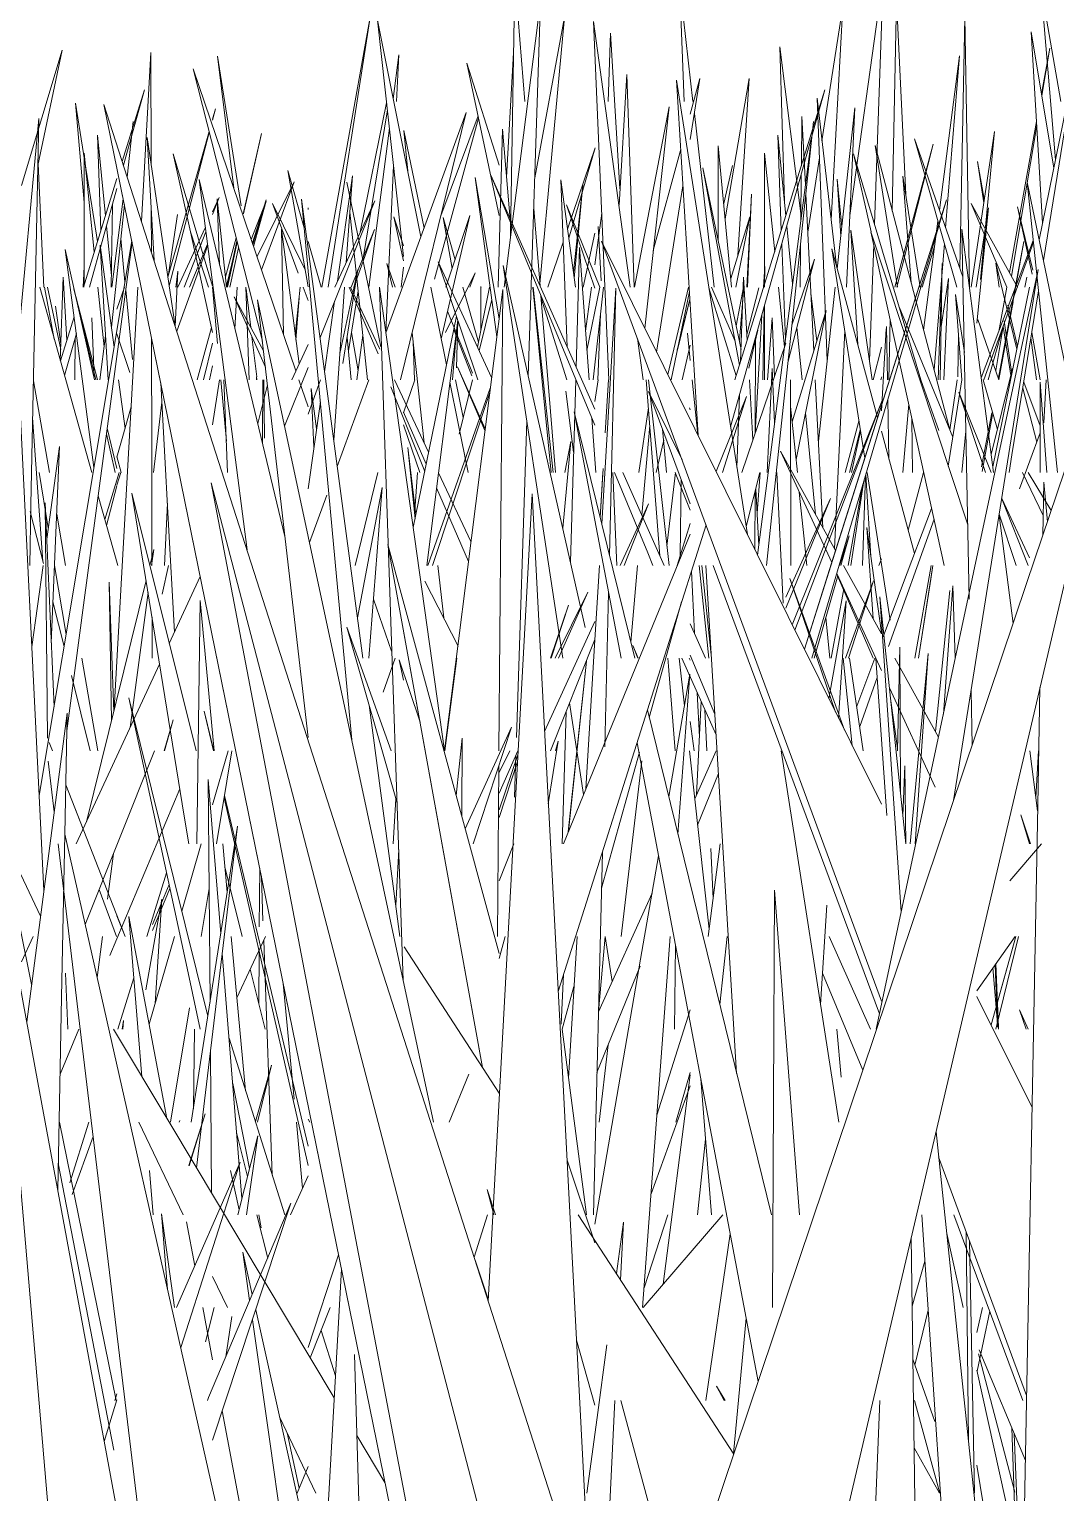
# Model space of a CAD drawing. Header units: millimetres. Extents: x -10020 to 20888, y -4665 to 12339.
# Drawn here: x 1712.31 to 1742.82, y 3072.05 to 3115.57 of the extents above; entities that cross this region are included whole.
import ezdxf

# ---------------------------------------------------------------- set-up
doc = ezdxf.new("R2010")
doc.units = ezdxf.units.MM
doc.layers.add('G-IMPT', color=8, linetype='Continuous', lineweight=9)

# ---------------------------------------------------------------- blocks, each defined once
blk = doc.blocks.new('Grass Array - 25_dwg-439225-West')
at = {"layer": 'G-IMPT'}
blk.add_line((1733.892, 3105.142), (1733.896, 3106.381), dxfattribs=at)
blk = doc.blocks.new('Grass Array - 25_dwg-V17-West')
at = {"layer": 'G-IMPT'}
for p, q in [((1726.615, 3109.421), (1726.738, 3117.087)), ((1727.041, 3113.419), (1726.738, 3117.087)), ((1726.422, 3107.901), (1727.503, 3116.393)), ((1727.14, 3105.25), (1727.503, 3116.393)), ((1721.005, 3107.901), (1722.452, 3115.987)), ((1721.197, 3107.901), (1722.452, 3115.987)), ((1723.948, 3109.39), (1722.657, 3115.838)), ((1723.436, 3108.811), (1722.657, 3115.838)), ((1730.174, 3107.901), (1729.084, 3115.8)), ((1729.539, 3105.142), (1729.084, 3115.8)), ((1715.645, 3109.853), (1715.924, 3114.874)), ((1715.931, 3111.572), (1715.924, 3114.874)), ((1726.497, 3111.166), (1726.703, 3114.865)), ((1742.326, 3109.301), (1743.435, 3114.749)), ((1742.454, 3108.687), (1743.435, 3114.749)), ((1720.233, 3105.409), (1717.179, 3114.385)), ((1719.237, 3106.294), (1717.179, 3114.385)), ((1726.277, 3111.521), (1725.319, 3114.557)), ((1726.277, 3110.025), (1725.319, 3114.557)), ((1730.073, 3114.224), (1729.839, 3110.33)), ((1729.839, 3110.33), (1730.073, 3114.224)), ((1730.073, 3114.224), (1730.285, 3107.901)), ((1733.656, 3100.537), (1731.55, 3114.054)), ((1732.189, 3103.49), (1731.55, 3114.054)), ((1731.957, 3113.042), (1732.245, 3114.105)), ((1731.957, 3112.285), (1732.245, 3114.105)), ((1733.157, 3103.741), (1735.961, 3113.761)), ((1733.284, 3105.142), (1735.961, 3113.761)), ((1730.261, 3064.311), (1714.528, 3113.33)), ((1714.528, 3113.33), (1716.925, 3101.573)), ((1727.847, 3048), (1714.528, 3113.33)), ((1711.95, 3105.994), (1712.587, 3112.908)), ((1712.356, 3101.419), (1712.587, 3112.908)), ((1717.756, 3112.888), (1717.843, 3113.195)), ((1717.756, 3112.863), (1717.843, 3113.195)), ((1722.909, 3106.536), (1725.294, 3113.087)), ((1723.346, 3105.142), (1725.294, 3113.087)), ((1730.302, 3107.901), (1731.33, 3113.261)), ((1730.604, 3106.681), (1731.33, 3113.261)), ((1716.429, 3108.197), (1717.652, 3112.523)), ((1716.468, 3107.934), (1717.66, 3112.495)), ((1726.251, 3107.901), (1726.38, 3112.591)), ((1726.619, 3109.668), (1726.38, 3112.591)), ((1734.422, 3101.511), (1735.623, 3112.826)), ((1715.816, 3112.346), (1716.646, 3106.734)), ((1715.816, 3112.346), (1716.017, 3108.693)), ((1733.956, 3099.932), (1735.558, 3112.32)), ((1734.798, 3110.02), (1734.559, 3112.416)), ((1734.664, 3109.585), (1734.559, 3112.416)), ((1730.858, 3108.983), (1731.675, 3111.998)), ((1734.468, 3108.952), (1734.167, 3111.885)), ((1734.167, 3107.983), (1734.167, 3111.885)), ((1738.808, 3105.142), (1736.814, 3111.863)), ((1737.33, 3109.542), (1736.814, 3111.863)), ((1720.482, 3109.656), (1719.995, 3111.365)), ((1720.596, 3107.902), (1719.995, 3111.365)), ((1721.468, 3108.07), (1721.912, 3111.207)), ((1721.73, 3108.634), (1721.912, 3111.207)), ((1726.277, 3106.952), (1725.56, 3111.155)), ((1726.204, 3106.421), (1725.56, 3111.155)), ((1729.117, 3104.27), (1726.024, 3111.227)), ((1729.117, 3103.789), (1726.024, 3111.227)), ((1733.467, 3106.044), (1732.335, 3111.441)), ((1733.421, 3105.581), (1732.335, 3111.441)), ((1718.781, 3100.082), (1717.353, 3111.1)), ((1719.906, 3100.487), (1717.353, 3111.1)), ((1728.296, 3106.117), (1728.111, 3111.084)), ((1728.542, 3107.901), (1728.111, 3111.084)), ((1730.958, 3105.967), (1731.74, 3110.912)), ((1743.319, 3104.522), (1741.969, 3111.019)), ((1742.876, 3102.383), (1741.969, 3111.019)), ((1717.965, 3108.554), (1717.889, 3110.526)), ((1718.17, 3107.901), (1717.889, 3110.526)), ((1721.443, 3099.294), (1720.402, 3110.517)), ((1722.222, 3096.865), (1720.402, 3110.517)), ((1720.951, 3106.395), (1722.58, 3110.463)), ((1721.39, 3107.901), (1722.58, 3110.463)), ((1735.348, 3097.13), (1739.572, 3110.492)), ((1739.572, 3110.492), (1735.572, 3096.865)), ((1739.572, 3110.492), (1736.097, 3099.5)), ((1715.936, 3108.946), (1715.933, 3110.215)), ((1727.494, 3107.922), (1727.302, 3110.24)), ((1731.125, 3048), (1745.636, 3110.025)), ((1740.827, 3110.258), (1740.46, 3107.901)), ((1740.46, 3107.901), (1740.827, 3110.258)), ((1740.827, 3110.258), (1740.478, 3106.826)), ((1741.966, 3099.117), (1745.636, 3110.025)), ((1734.999, 3107.997), (1734.828, 3109.713)), ((1740.207, 3100.828), (1737.323, 3109.542)), ((1739.505, 3099.624), (1737.323, 3109.542)), ((1740.974, 3102.383), (1740.032, 3109.62)), ((1740.251, 3098.615), (1740.032, 3109.62)), ((1712.603, 3092.78), (1715.356, 3109.271)), ((1714.231, 3102.533), (1713.377, 3109.02)), ((1714.245, 3105.142), (1713.377, 3109.02)), ((1713.924, 3098.445), (1715.364, 3109.23)), ((1718.274, 3107.901), (1718.531, 3109.068)), ((1720.981, 3107.901), (1720.596, 3109.254)), ((1728.563, 3105.517), (1728.666, 3109.073)), ((1728.947, 3105.142), (1728.666, 3109.073)), ((1729.322, 3109.262), (1737.638, 3092.519)), ((1729.322, 3109.262), (1733.423, 3098.117)), ((1734.784, 3106.338), (1734.679, 3109.18)), ((1740.607, 3105.204), (1742.152, 3109.281)), ((1740.688, 3105.142), (1742.156, 3109.239)), ((1725.64, 3105.142), (1724.464, 3108.65)), ((1726.052, 3105.211), (1724.464, 3108.65)), ((1728.836, 3097.775), (1726.393, 3108.541)), ((1728.169, 3096.865), (1726.393, 3108.541)), ((1734.862, 3105.652), (1735.647, 3108.729)), ((1734.98, 3106.768), (1735.647, 3108.729)), ((1716.646, 3106.731), (1716.719, 3108.375)), ((1716.662, 3107.901), (1716.719, 3108.375)), ((1733.455, 3105.692), (1733.542, 3108.192)), ((1733.65, 3106.318), (1733.542, 3108.192)), ((1734.169, 3108.514), (1734.134, 3107.901)), ((1734.169, 3108.514), (1734.16, 3107.901)), ((1742.301, 3108.417), (1739.786, 3092.632)), ((1742.301, 3108.417), (1740.032, 3097.786)), ((1712.618, 3107.901), (1714.165, 3102.383)), ((1714.331, 3105.142), (1713.637, 3107.847)), ((1714.284, 3105.142), (1713.637, 3107.847)), ((1714.836, 3095.354), (1715.536, 3107.901)), ((1716.682, 3107.901), (1716.683, 3107.907)), ((1716.682, 3107.901), (1716.683, 3107.907)), ((1721.357, 3103.35), (1721.679, 3107.901)), ((1722.682, 3105.913), (1721.818, 3107.901)), ((1722.733, 3106.053), (1721.858, 3107.901)), ((1724.652, 3094.106), (1722.718, 3107.898)), ((1723.088, 3097.07), (1722.718, 3107.898)), ((1724.709, 3105.586), (1724.246, 3107.901)), ((1725.047, 3097.224), (1726.381, 3107.823)), ((1726.269, 3094.106), (1726.381, 3107.823)), ((1727.826, 3102.383), (1727.279, 3107.901)), ((1727.884, 3102.383), (1727.289, 3107.901)), ((1728.885, 3106.018), (1729.269, 3107.901)), ((1729.066, 3105.142), (1729.376, 3107.901)), ((1729.749, 3107.862), (1729.328, 3100.855)), ((1729.749, 3107.862), (1729.557, 3099.921)), ((1734.757, 3106.125), (1734.575, 3107.901)), ((1740.952, 3102.549), (1742.041, 3107.901)), ((1741.519, 3102.909), (1742.308, 3107.789)), ((1712.743, 3089.956), (1711.879, 3107.44)), ((1718.397, 3107.612), (1719.27, 3106.003)), ((1718.397, 3107.612), (1719.326, 3105.522)), ((1719.326, 3105.522), (1718.397, 3107.612)), ((1721.353, 3096.966), (1719.095, 3107.524)), ((1720.596, 3094.501), (1719.095, 3107.524)), ((1721.087, 3105.375), (1721.385, 3107.478)), ((1727.75, 3104.804), (1727.517, 3107.637)), ((1728.289, 3105.142), (1727.522, 3107.571)), ((1734.151, 3107.293), (1734.119, 3105.142)), ((1734.166, 3105.142), (1734.167, 3107.35)), ((1723.721, 3100.745), (1725.005, 3107.035)), ((1724.124, 3099.624), (1725.045, 3106.918)), ((1734.087, 3107.066), (1733.89, 3103.558)), ((1734.249, 3105.142), (1734.392, 3106.988)), ((1734.459, 3105.233), (1734.392, 3106.988)), ((1734.985, 3103.896), (1735.998, 3107.201)), ((1735.101, 3102.77), (1735.998, 3107.201)), ((1715.947, 3102.942), (1715.94, 3106.404)), ((1724.051, 3103.266), (1723.688, 3106.539)), ((1725.005, 3106.602), (1724.886, 3105.142)), ((1730.555, 3105.142), (1730.385, 3106.375)), ((1731.957, 3105.714), (1731.875, 3106.529)), ((1733.887, 3103.55), (1733.896, 3106.381)), ((1735.283, 3105.142), (1735.128, 3106.697)), ((1742.251, 3105.142), (1742.082, 3106.387)), ((1742.356, 3105.142), (1742.108, 3106.552)), ((1720.109, 3105.142), (1720.596, 3106.191)), ((1733.491, 3102.383), (1734.798, 3106.23)), ((1717.665, 3105.142), (1717.756, 3105.553)), ((1719.899, 3103.765), (1720.596, 3105.508)), ((1725.853, 3103.63), (1725.034, 3105.523)), ((1725.86, 3103.688), (1725.034, 3105.523)), ((1740.904, 3102.921), (1741.535, 3105.481)), ((1712.43, 3105.112), (1712.906, 3102.384)), ((1712.906, 3102.383), (1712.43, 3105.112)), ((1716.217, 3105.048), (1716.438, 3101.01)), ((1717.756, 3103.8), (1717.966, 3105.142)), ((1718.202, 3102.383), (1718.096, 3105.142)), ((1719.241, 3103.272), (1719.253, 3105.142)), ((1719.301, 3103.402), (1719.278, 3105.142)), ((1720.596, 3104.342), (1720.324, 3105.142)), ((1721.462, 3102.562), (1722.401, 3105.142)), ((1724.18, 3102.994), (1723.164, 3105.142)), ((1725.058, 3103.843), (1724.812, 3105.073)), ((1728.394, 3099.722), (1728.552, 3105.142)), ((1729.526, 3105.142), (1729.431, 3103.563)), ((1729.431, 3103.563), (1729.526, 3105.142)), ((1731.057, 3099.905), (1730.649, 3105.142)), ((1731.325, 3099.624), (1730.717, 3105.142)), ((1732.179, 3103.51), (1732.015, 3105.142)), ((1733.82, 3103.352), (1733.717, 3105.142)), ((1734.24, 3102.383), (1734.391, 3105.477)), ((1734.465, 3103.869), (1734.391, 3105.477)), ((1734.946, 3099.624), (1734.938, 3105.142)), ((1740.029, 3105.142), (1739.628, 3102.576)), ((1739.628, 3102.576), (1740.029, 3105.142)), ((1742.361, 3103.773), (1741.869, 3105.072)), ((1742.36, 3105.076), (1742.362, 3102.383)), ((1742.36, 3105.076), (1742.557, 3102.383)), ((1742.557, 3102.383), (1742.36, 3105.076)), ((1742.471, 3103.86), (1742.532, 3105.142)), ((1719.099, 3103.842), (1719.387, 3104.988)), ((1720.683, 3104.884), (1720.848, 3103.688)), ((1720.683, 3104.884), (1720.771, 3103.142)), ((1724.062, 3102.418), (1723.053, 3104.932)), ((1726.012, 3104.895), (1724.157, 3099.624)), ((1725.996, 3104.766), (1724.298, 3099.624)), ((1727.75, 3104.804), (1727.95, 3102.383)), ((1728.489, 3102.989), (1728.26, 3104.801)), ((1731.714, 3102.763), (1730.718, 3104.795)), ((1731.957, 3101.453), (1730.718, 3104.795)), ((1732.722, 3102.417), (1733.633, 3104.641)), ((1732.918, 3102.383), (1733.633, 3104.641)), ((1733.345, 3102.53), (1733.42, 3104.682)), ((1740.733, 3102.383), (1739.945, 3104.775)), ((1740.902, 3102.383), (1739.945, 3104.775)), ((1742.258, 3103.288), (1741.84, 3104.893)), ((1714.915, 3102.844), (1715.337, 3104.335)), ((1715.996, 3102.383), (1716.248, 3104.473)), ((1720.596, 3101.904), (1720.961, 3104.485)), ((1724.107, 3102.634), (1723.436, 3104.177)), ((1730.306, 3096.865), (1728.51, 3104.187)), ((1729.898, 3096.865), (1728.51, 3104.187)), ((1730.714, 3104.31), (1730.43, 3102.383)), ((1731.957, 3104.251), (1731.937, 3104.312)), ((1731.957, 3104.248), (1731.937, 3104.312)), ((1735.14, 3102.383), (1734.939, 3104.347)), ((1734.988, 3097.854), (1737.657, 3104.53)), ((1735.069, 3097.692), (1737.657, 3104.53)), ((1712.709, 3099.743), (1712.408, 3104.011)), ((1723.92, 3102.383), (1723.436, 3103.805)), ((1725.058, 3103.843), (1725.35, 3102.383)), ((1726.79, 3094.508), (1727.096, 3103.917)), ((1729.145, 3102.383), (1729.029, 3104)), ((1730.754, 3103.787), (1730.52, 3101.113)), ((1735.682, 3101.135), (1735.381, 3104.155)), ((1714.863, 3102.383), (1714.604, 3103.539)), ((1714.915, 3102.5), (1714.627, 3103.707)), ((1728.166, 3100.727), (1728.402, 3103.303)), ((1728.23, 3102.383), (1728.402, 3103.303)), ((1730.947, 3102.383), (1731.172, 3103.349)), ((1731.253, 3102.383), (1731.135, 3103.671)), ((1740.152, 3103.613), (1740.026, 3102.383)), ((1741.741, 3101.903), (1742.361, 3103.563)), ((1712.827, 3100.407), (1713.207, 3103.162)), ((1712.96, 3097.318), (1713.207, 3103.162)), ((1715.04, 3102.383), (1714.915, 3102.866)), ((1715.947, 3102.942), (1715.953, 3099.624)), ((1723.775, 3101.011), (1723.564, 3103.132)), ((1723.799, 3101.128), (1723.564, 3103.132)), ((1736.163, 3099.708), (1734.64, 3103.021)), ((1736.274, 3100.061), (1734.64, 3103.021)), ((1741.519, 3102.909), (1741.433, 3102.383)), ((1729.28, 3101.05), (1729.367, 3102.503)), ((1712.873, 3100.741), (1712.599, 3102.383)), ((1714.555, 3100.99), (1714.984, 3102.383)), ((1714.915, 3102.012), (1715.027, 3102.383)), ((1720.238, 3092.411), (1717.718, 3102.077)), ((1723.741, 3070.558), (1717.718, 3102.077)), ((1721.993, 3099.624), (1722.669, 3102.383)), ((1725.438, 3100.335), (1724.472, 3102.378)), ((1729.28, 3101.05), (1729.36, 3102.383)), ((1729.775, 3099.624), (1729.657, 3102.383)), ((1730.696, 3099.993), (1729.702, 3102.383)), ((1731.182, 3099.624), (1729.956, 3102.383)), ((1731.262, 3100.196), (1731.519, 3102.383)), ((1731.657, 3099.903), (1731.685, 3102.187)), ((1733.618, 3100.776), (1734.028, 3102.383)), ((1733.941, 3101.179), (1734.035, 3102.383)), ((1734.714, 3098.496), (1734.534, 3102.383)), ((1736.733, 3099.624), (1737.119, 3102.134)), ((1742.448, 3101.107), (1741.83, 3102.383)), ((1742.686, 3101.254), (1741.999, 3102.383)), ((1742.467, 3102.099), (1742.437, 3100.515)), ((1742.467, 3102.099), (1742.573, 3100.92)), ((1714.358, 3101.694), (1714.938, 3099.624)), ((1714.607, 3100.807), (1714.915, 3101.989)), ((1715.357, 3101.775), (1717.265, 3094.106)), ((1715.357, 3101.775), (1716.916, 3092.161)), ((1727.847, 3048), (1716.925, 3101.573)), ((1721.153, 3101.713), (1720.639, 3100.302)), ((1722.062, 3098.061), (1722.8, 3101.94)), ((1722.406, 3096.865), (1722.8, 3101.94)), ((1725.364, 3099.742), (1724.414, 3101.926)), ((1725.95, 3077.745), (1727.253, 3101.747)), ((1727.758, 3092.13), (1727.253, 3101.747)), ((1733.883, 3101.814), (1733.881, 3100.083)), ((1733.993, 3100.218), (1733.903, 3101.891)), ((1736.123, 3101.615), (1734.798, 3098.355)), ((1736.123, 3101.615), (1734.798, 3098.682)), ((1734.798, 3098.682), (1736.123, 3101.615)), ((1735.332, 3100.506), (1735.199, 3101.805)), ((1736.646, 3099.624), (1737.066, 3101.953)), ((1742.006, 3099.624), (1741.215, 3101.601)), ((1741.217, 3101.612), (1742.041, 3099.845)), ((1712.356, 3101.419), (1712.32, 3099.624)), ((1712.726, 3099.675), (1712.336, 3101.23)), ((1713.043, 3095.413), (1712.78, 3101.488)), ((1712.851, 3094.485), (1712.78, 3101.488)), ((1713.388, 3099.624), (1713.122, 3101.147)), ((1713.388, 3099.624), (1713.122, 3101.147)), ((1716.331, 3099.624), (1716.413, 3101.473)), ((1729.877, 3099.624), (1730.712, 3101.454)), ((1729.988, 3099.624), (1730.712, 3101.454)), ((1734.422, 3101.511), (1734.222, 3099.624)), ((1738.269, 3099.036), (1739.133, 3101.315)), ((1741.643, 3099.624), (1741.142, 3101.144)), ((1716.624, 3097.635), (1716.438, 3101.01)), ((1728.03, 3086.95), (1732.426, 3100.828)), ((1731.571, 3099.624), (1731.957, 3100.87)), ((1737.638, 3097.616), (1737.201, 3100.748)), ((1737.392, 3098.036), (1737.201, 3100.748)), ((1737.846, 3097.213), (1739.203, 3100.998)), ((1741.557, 3097.899), (1741.138, 3101.119)), ((1729.556, 3094.692), (1731.957, 3100.551)), ((1735.332, 3100.506), (1735.423, 3099.624)), ((1736.39, 3099.624), (1736.684, 3100.501)), ((1736.432, 3099.624), (1736.684, 3100.501)), ((1715.891, 3099.624), (1716.007, 3100.092)), ((1715.945, 3099.624), (1716.007, 3100.092)), ((1722.97, 3100.245), (1726.277, 3088.079)), ((1722.97, 3100.245), (1724.662, 3090.879)), ((1725.78, 3084.694), (1722.97, 3100.245)), ((1730.696, 3099.993), (1730.849, 3099.624)), ((1712.377, 3087.164), (1709.847, 3099.624)), ((1712.385, 3097.202), (1712.719, 3099.624)), ((1713.402, 3097.564), (1713.059, 3099.624)), ((1716.259, 3098.768), (1716.448, 3099.624)), ((1724.629, 3098.059), (1724.455, 3099.624)), ((1729.254, 3099.624), (1729.12, 3097.405)), ((1730.39, 3099.624), (1730.19, 3097.338)), ((1732.08, 3097.605), (1731.989, 3099.45)), ((1732.51, 3096.865), (1732.218, 3099.624)), ((1732.298, 3099.624), (1732.586, 3096.865)), ((1732.423, 3099.624), (1733.336, 3084.517)), ((1737.58, 3086.292), (1732.635, 3099.624)), ((1735.348, 3097.13), (1736.097, 3099.5)), ((1737.638, 3097.59), (1736.515, 3099.624)), ((1738.633, 3096.865), (1739.114, 3099.624)), ((1738.737, 3096.865), (1739.168, 3099.624)), ((1739.168, 3099.624), (1739.104, 3099.215)), ((1714.008, 3092.002), (1715.779, 3099.171)), ((1714.751, 3095.009), (1714.685, 3099.125)), ((1714.818, 3095.278), (1714.685, 3099.125)), ((1716.47, 3097.303), (1717.391, 3099.288)), ((1721.443, 3099.294), (1721.893, 3094.437)), ((1724.065, 3099.156), (1725.059, 3097.224)), ((1730.261, 3064.311), (1741.966, 3099.117)), ((1736.279, 3095.255), (1734.92, 3099.23)), ((1736.542, 3094.726), (1734.92, 3099.23)), ((1735.639, 3096.865), (1736.343, 3099.315)), ((1737.638, 3096.499), (1736.312, 3099.384)), ((1736.571, 3096.865), (1737.404, 3099.162)), ((1736.659, 3096.865), (1737.404, 3099.162)), ((1738.269, 3099.036), (1737.687, 3097.501)), ((1738.737, 3096.865), (1739.104, 3099.215)), ((1739.481, 3095.201), (1739.764, 3099.013)), ((1739.835, 3096.865), (1739.764, 3099.013)), ((1713.012, 3098.535), (1713.343, 3097.213)), ((1715.307, 3094.799), (1715.837, 3098.812)), ((1717.291, 3091.347), (1717.388, 3098.582)), ((1717.803, 3094.106), (1717.388, 3098.582)), ((1722.542, 3098.623), (1723.071, 3097.07)), ((1728.909, 3098.831), (1727.945, 3096.865)), ((1728.909, 3098.831), (1728.044, 3096.865)), ((1729.53, 3098.809), (1729.419, 3094.23)), ((1731.7, 3098.537), (1730.739, 3095.102)), ((1736.08, 3095.655), (1736.589, 3098.574)), ((1736.149, 3096.865), (1736.521, 3098.93)), ((1736.368, 3095.076), (1736.589, 3098.574)), ((1738.363, 3091.347), (1737.593, 3098.685)), ((1738.227, 3089.324), (1737.593, 3098.685)), ((1739.67, 3098.875), (1739.243, 3094.682)), ((1713.924, 3098.445), (1713.424, 3094.701)), ((1715.956, 3098.081), (1715.958, 3096.865)), ((1727.805, 3096.865), (1728.339, 3098.444)), ((1727.824, 3096.865), (1728.339, 3098.444)), ((1737.638, 3086.664), (1733.423, 3098.117)), ((1723.243, 3092.555), (1721.744, 3097.788)), ((1723.061, 3094.106), (1721.744, 3097.788)), ((1727.624, 3094.683), (1729.117, 3097.957)), ((1732.409, 3096.865), (1731.957, 3097.881)), ((1735.986, 3098.073), (1736.106, 3096.865)), ((1737.481, 3085.829), (1740.032, 3097.786)), ((1725.047, 3097.224), (1724.654, 3094.106)), ((1727.804, 3094.106), (1729.117, 3097.424)), ((1728.854, 3092.978), (1729.12, 3097.405)), ((1730.408, 3096.865), (1730.252, 3097.236)), ((1730.395, 3096.865), (1730.252, 3097.236)), ((1714.35, 3094.106), (1713.869, 3096.865)), ((1714.35, 3094.106), (1713.869, 3096.865)), ((1721.353, 3096.966), (1724.324, 3083.07)), ((1723.186, 3096.865), (1722.829, 3095.85)), ((1723.088, 3097.07), (1723.423, 3087.284)), ((1723.925, 3094.963), (1723.305, 3096.81)), ((1723.436, 3096.209), (1723.305, 3096.81)), ((1725.016, 3096.865), (1724.665, 3094.106)), ((1731.313, 3096.629), (1731.294, 3096.865)), ((1731.785, 3095.451), (1731.629, 3096.865)), ((1732.727, 3094.58), (1731.704, 3096.865)), ((1731.957, 3096.808), (1731.925, 3096.865)), ((1731.957, 3096.958), (1732.69, 3095.196)), ((1736.504, 3096.865), (1736.773, 3094.261)), ((1736.692, 3096.865), (1737.101, 3094.106)), ((1737.101, 3094.106), (1736.692, 3096.865)), ((1737.446, 3096.865), (1736.904, 3095.435)), ((1737.804, 3092.185), (1737.476, 3096.852)), ((1739.335, 3094.516), (1738.038, 3096.865)), ((1738.115, 3094.106), (1738.182, 3097.192)), ((1738.208, 3092.826), (1738.182, 3097.192)), ((1738.494, 3091.347), (1739.028, 3097.006)), ((1738.643, 3091.347), (1739.028, 3097.006)), ((1713.559, 3096.353), (1714.122, 3094.106)), ((1713.704, 3091.347), (1716.182, 3096.684)), ((1728.33, 3091.7), (1728.875, 3096.771)), ((1728.336, 3091.716), (1728.875, 3096.771)), ((1731.313, 3096.629), (1731.51, 3094.106)), ((1731.317, 3092.746), (1731.946, 3096.384)), ((1731.591, 3091.628), (1731.946, 3096.384)), ((1736.993, 3094.833), (1737.515, 3096.29)), ((1739.233, 3093.028), (1737.877, 3095.978)), ((1742.352, 3095.987), (1742.285, 3092.482)), ((1717.615, 3086.214), (1715.267, 3095.687)), ((1717.057, 3087.373), (1715.267, 3095.687)), ((1723.325, 3088.588), (1722.407, 3095.471)), ((1728.786, 3092.812), (1728.371, 3095.539)), ((1732.147, 3092.814), (1732.282, 3095.573)), ((1732.231, 3094.527), (1732.167, 3095.831)), ((1738.117, 3094.186), (1737.91, 3095.668)), ((1740.305, 3095.892), (1740.337, 3094.272)), ((1712.231, 3086.049), (1713.434, 3095.227)), ((1713.362, 3091.628), (1713.434, 3095.227)), ((1717.793, 3094.106), (1717.511, 3095.288)), ((1717.781, 3094.106), (1717.511, 3095.288)), ((1728.151, 3091.347), (1728.265, 3095.271)), ((1734.367, 3080.311), (1730.684, 3095.327)), ((1732.447, 3094.106), (1732.394, 3095.324)), ((1716.315, 3094.106), (1716.589, 3095.027)), ((1716.33, 3094.106), (1716.589, 3095.027)), ((1725.27, 3091.785), (1726.642, 3094.815)), ((1725.505, 3091.347), (1726.642, 3094.815)), ((1729.556, 3094.692), (1728.185, 3091.347)), ((1731.957, 3094.976), (1732.077, 3094.106)), ((1712.903, 3094.352), (1712.999, 3094.106)), ((1712.903, 3094.352), (1712.999, 3094.106)), ((1724.999, 3092.781), (1725.178, 3094.485)), ((1725.165, 3092.171), (1725.178, 3094.485)), ((1727.737, 3092.53), (1728.034, 3094.399)), ((1727.955, 3094.106), (1728.034, 3094.399)), ((1730.375, 3094.351), (1733.976, 3075.357)), ((1713.05, 3092.293), (1712.868, 3093.805)), ((1716.032, 3094.106), (1713.967, 3088.947)), ((1717.756, 3092.499), (1718.221, 3094.106)), ((1717.874, 3091.347), (1718.328, 3094.106)), ((1726.829, 3094.106), (1726.277, 3092.852)), ((1726.593, 3094.106), (1726.277, 3093.462)), ((1726.277, 3092.35), (1726.832, 3093.989)), ((1726.277, 3092.126), (1726.821, 3093.793)), ((1726.731, 3092.726), (1726.772, 3093.977)), ((1730.448, 3094.065), (1729.317, 3090.022)), ((1730.513, 3093.815), (1729.899, 3088.588)), ((1732.517, 3088.803), (1731.933, 3094.106)), ((1732.731, 3094.106), (1732.089, 3092.686)), ((1732.089, 3092.686), (1732.731, 3094.106)), ((1736.376, 3083.07), (1734.657, 3094.106)), ((1742.282, 3092.322), (1742.05, 3094.106)), ((1742.23, 3092.723), (1742.309, 3094.106)), ((1726.224, 3088.588), (1726.266, 3093.666)), ((1732.797, 3093.431), (1732.176, 3091.903)), ((1738.276, 3092.178), (1738.334, 3093.658)), ((1738.366, 3091.347), (1738.334, 3093.658)), ((1713.391, 3093.102), (1715.155, 3088.588)), ((1713.391, 3093.101), (1713.907, 3091.783)), ((1714.704, 3088.025), (1716.784, 3092.974)), ((1717.998, 3088.665), (1717.629, 3093.254)), ((1717.68, 3086.633), (1717.629, 3093.254)), ((1719.431, 3086.879), (1718.099, 3092.713)), ((1720.596, 3082.356), (1718.11, 3092.778)), ((1723.129, 3091.347), (1723.206, 3092.684)), ((1741.446, 3048), (1742.285, 3092.482)), ((1712.564, 3084.248), (1711.11, 3092.117)), ((1713.77, 3060.998), (1711.11, 3092.117)), ((1717.048, 3091.347), (1716.916, 3092.161)), ((1720.238, 3092.411), (1727.706, 3063.757)), ((1727.758, 3092.13), (1728.959, 3069.275)), ((1741.787, 3092.205), (1742.037, 3091.347)), ((1741.787, 3092.205), (1742.074, 3091.347)), ((1742.074, 3091.347), (1741.787, 3092.205)), ((1713.362, 3091.628), (1713.268, 3086.783)), ((1713.362, 3091.628), (1723.217, 3048)), ((1717.123, 3083.07), (1718.498, 3091.866)), ((1717.549, 3083.951), (1718.498, 3091.866)), ((1713.855, 3085.585), (1713.163, 3091.347)), ((1716.84, 3089.34), (1717.422, 3091.347)), ((1718.192, 3089.907), (1718.058, 3091.347)), ((1723.202, 3089.509), (1723.29, 3091.178)), ((1726.712, 3091.347), (1726.277, 3090.247)), ((1732.49, 3088.588), (1732.846, 3091.347)), ((1732.636, 3089.72), (1732.572, 3091.201)), ((1741.456, 3090.247), (1742.401, 3091.347)), ((1714.633, 3089.695), (1714.813, 3091.059)), ((1725.78, 3084.695), (1724.662, 3090.879)), ((1725.78, 3084.694), (1724.662, 3090.879)), ((1729.343, 3091.095), (1729.082, 3080.311)), ((1730.48, 3087.909), (1731.013, 3090.988)), ((1712.643, 3089.192), (1712.053, 3090.427)), ((1715.798, 3088.588), (1716.389, 3090.478)), ((1718.122, 3090.66), (1718.637, 3088.588)), ((1719.146, 3088.875), (1719.157, 3090.623)), ((1719.255, 3089.053), (1719.206, 3090.385)), ((1714.905, 3088.588), (1714.382, 3089.983)), ((1716.464, 3090.129), (1715.973, 3088.949)), ((1715.973, 3088.767), (1716.488, 3090.016)), ((1717.419, 3088.588), (1717.654, 3090.014)), ((1729.228, 3086.352), (1730.82, 3089.877)), ((1729.228, 3086.352), (1730.82, 3089.877)), ((1734.401, 3077.552), (1734.463, 3089.969)), ((1735.036, 3082.501), (1734.463, 3089.969)), ((1715.774, 3087.005), (1716.252, 3089.697)), ((1716.046, 3086.6), (1716.252, 3089.697)), ((1736.017, 3089.52), (1735.831, 3086.568)), ((1714.915, 3089.2), (1715.155, 3088.588)), ((1716.399, 3083.173), (1715.263, 3089.182)), ((1715.656, 3084.413), (1715.263, 3089.182)), ((1712.075, 3087.838), (1712.423, 3088.588)), ((1714.325, 3087.365), (1714.486, 3088.588)), ((1715.868, 3085.984), (1716.622, 3088.588)), ((1718.314, 3088.588), (1718.739, 3084.001)), ((1718.482, 3086.768), (1719.329, 3088.588)), ((1726.277, 3087.935), (1726.454, 3088.588)), ((1728.336, 3084.37), (1728.59, 3088.588)), ((1729.425, 3088.588), (1729.229, 3086.355)), ((1729.632, 3087.247), (1729.428, 3088.588)), ((1730.54, 3077.552), (1731.364, 3088.588)), ((1733.051, 3088.588), (1732.837, 3086.569)), ((1737.315, 3085.829), (1736.088, 3088.588)), ((1740.478, 3086.974), (1741.618, 3088.588)), ((1740.897, 3085.958), (1741.634, 3088.588)), ((1741.045, 3085.829), (1741.711, 3088.588)), ((1741.633, 3088.588), (1741.047, 3086.501)), ((1741.634, 3088.588), (1741.048, 3086.495)), ((1718.629, 3080.794), (1718.044, 3088.084)), ((1719.131, 3086.604), (1719.141, 3088.184)), ((1719.529, 3081.493), (1719.276, 3088.473)), ((1723.448, 3088.283), (1726.277, 3083.93)), ((1731.487, 3085.829), (1731.517, 3088.328)), ((1730.48, 3087.909), (1729.117, 3080.034)), ((1730.469, 3087.702), (1729.184, 3084.541)), ((1741.087, 3086.001), (1740.956, 3087.651)), ((1741.089, 3085.889), (1741.023, 3087.746)), ((1741.115, 3085.889), (1741.042, 3087.773)), ((1713.458, 3085.829), (1713.386, 3087.494)), ((1714.936, 3085.829), (1715.414, 3087.358)), ((1717.057, 3087.373), (1717.39, 3085.829)), ((1718.878, 3087.619), (1719.324, 3085.829)), ((1728.123, 3085.984), (1728.19, 3087.454)), ((1735.89, 3087.501), (1737.09, 3084.616)), ((1713.268, 3086.783), (1713.155, 3081.048)), ((1719.431, 3086.879), (1720.596, 3081.775)), ((1719.858, 3087.186), (1720.183, 3083.755)), ((1728.5, 3087.104), (1728.144, 3085.83)), ((1740.478, 3086.801), (1742.116, 3083.503)), ((1717.071, 3086.471), (1716.51, 3083.07)), ((1730.967, 3083.271), (1731.957, 3086.404)), ((1730.967, 3083.271), (1731.957, 3086.404)), ((1741.748, 3086.41), (1742.006, 3085.829)), ((1741.748, 3086.41), (1741.94, 3085.829)), ((1741.94, 3085.829), (1741.748, 3086.41)), ((1715.071, 3085.829), (1715.111, 3086.088)), ((1715.09, 3085.829), (1715.111, 3086.088)), ((1713.782, 3085.829), (1713.223, 3084.498)), ((1716.717, 3061.758), (1713.855, 3085.585)), ((1716.483, 3083.034), (1714.808, 3085.829)), ((1717.185, 3083.464), (1717.217, 3085.829)), ((1718.246, 3085.562), (1719.902, 3080.311)), ((1728.552, 3082.73), (1728.144, 3085.829)), ((1736.317, 3085.829), (1736.439, 3084.404)), ((1741.115, 3085.889), (1741.118, 3085.829)), ((1717.691, 3085.142), (1717.723, 3080.963)), ((1729.521, 3085.369), (1729.25, 3083.07)), ((1719.028, 3083.082), (1719.507, 3084.757)), ((1719.088, 3083.07), (1719.507, 3084.757)), ((1712.564, 3084.248), (1717.756, 3056.135)), ((1718.355, 3084.214), (1718.856, 3081.685)), ((1718.856, 3081.685), (1718.355, 3084.214)), ((1725.377, 3084.495), (1724.793, 3083.07)), ((1731.153, 3078.249), (1731.957, 3084.472)), ((1731.957, 3084.547), (1731.524, 3083.07)), ((1732.271, 3084.351), (1732.586, 3080.311)), ((1717.279, 3081.705), (1717.549, 3083.951)), ((1730.792, 3080.932), (1731.957, 3084.144)), ((1717.051, 3081.778), (1717.534, 3083.312)), ((1717.057, 3081.764), (1717.534, 3083.312)), ((1714.889, 3074.793), (1713.208, 3083.07)), ((1713.51, 3081.266), (1714.074, 3083.07)), ((1716.881, 3080.311), (1715.564, 3083.07)), ((1721.373, 3074.873), (1716.483, 3083.034)), ((1716.786, 3083.12), (1716.762, 3083.07)), ((1720.248, 3083.07), (1720.434, 3081.108)), ((1720.596, 3083.16), (1720.644, 3083.07)), ((1720.644, 3083.07), (1720.596, 3083.16)), ((1714.209, 3082.64), (1713.582, 3080.916)), ((1718.796, 3081.448), (1718.472, 3082.755)), ((1718.506, 3080.311), (1719.104, 3082.657)), ((1718.764, 3080.311), (1719.104, 3082.657)), ((1728.552, 3082.73), (1728.871, 3080.311)), ((1732.411, 3082.558), (1732.172, 3080.311)), ((1735.036, 3082.501), (1735.205, 3080.311)), ((1739.262, 3082.782), (1741.182, 3064.486)), ((1741.954, 3074.935), (1739.34, 3082.039)), ((1713.17, 3081.844), (1714.825, 3073.315)), ((1715.886, 3081.632), (1715.994, 3080.311)), ((1716.681, 3077.552), (1718.577, 3081.881)), ((1716.808, 3076.37), (1718.577, 3081.881)), ((1718.294, 3081.63), (1718.545, 3080.464)), ((1729.117, 3079.479), (1728.294, 3081.933)), ((1720.596, 3081.467), (1720.073, 3080.311)), ((1725.921, 3081.062), (1726.115, 3080.311)), ((1725.921, 3081.062), (1726.168, 3080.311)), ((1726.168, 3080.311), (1725.921, 3081.062)), ((1716.628, 3077.552), (1716.237, 3080.341)), ((1716.419, 3078.091), (1716.237, 3080.341)), ((1717.637, 3074.878), (1720.086, 3080.656)), ((1717.756, 3073.609), (1720.086, 3080.656)), ((1719.396, 3079.027), (1719.077, 3080.311)), ((1719.129, 3080.311), (1719.205, 3079.929)), ((1725.529, 3079.054), (1725.927, 3080.311)), ((1728.628, 3080.311), (1733.25, 3073.198)), ((1732.924, 3080.311), (1730.555, 3077.552)), ((1730.584, 3078.14), (1731.288, 3080.311)), ((1739.957, 3063.757), (1738.836, 3080.311)), ((1741.844, 3074.793), (1739.797, 3080.311)), ((1717.227, 3078.799), (1716.98, 3080.104)), ((1729.764, 3078.563), (1729.97, 3080.089)), ((1729.887, 3078.374), (1729.97, 3080.089)), ((1740.158, 3079.816), (1740.228, 3073.582)), ((1733.144, 3079.746), (1732.421, 3074.793)), ((1738.67, 3069.275), (1738.527, 3079.639)), ((1740.067, 3077.552), (1739.58, 3079.759)), ((1740.411, 3072.034), (1740.262, 3079.535)), ((1718.655, 3079.198), (1718.936, 3077.942)), ((1718.655, 3079.198), (1718.859, 3077.761)), ((1720.596, 3076.369), (1721.497, 3079.118)), ((1725.558, 3078.964), (1725.953, 3077.802)), ((1738.555, 3077.598), (1738.93, 3078.935)), ((1721.056, 3069.275), (1721.589, 3078.698)), ((1718.198, 3077.552), (1717.756, 3078.478)), ((1717.756, 3076.001), (1717.462, 3077.552)), ((1717.542, 3076.53), (1717.802, 3077.552)), ((1718.151, 3076.091), (1718.325, 3077.286)), ((1718.94, 3077.191), (1719.455, 3073.569)), ((1719.038, 3077.486), (1722.106, 3063.757)), ((1721.253, 3077.552), (1720.662, 3076.059)), ((1733.238, 3073.217), (1733.62, 3077.235)), ((1738.636, 3075.845), (1739.029, 3077.471)), ((1740.642, 3077.552), (1740.478, 3076.811)), ((1740.483, 3075.666), (1740.859, 3077.449)), ((1720.985, 3076.875), (1721.41, 3075.528)), ((1728.575, 3076.581), (1729.117, 3074.647)), ((1729.186, 3074.286), (1729.477, 3076.443)), ((1721.977, 3076.159), (1722.344, 3063.757)), ((1738.577, 3076.015), (1739.223, 3074.161)), ((1741.601, 3072.06), (1740.525, 3076.177)), ((1740.55, 3076.295), (1741.918, 3073.004)), ((1741.851, 3069.472), (1740.478, 3075.689)), ((1732.74, 3075.219), (1732.96, 3074.793)), ((1732.74, 3075.219), (1732.999, 3074.793)), ((1714.915, 3074.807), (1714.535, 3073.572)), ((1714.853, 3074.793), (1714.915, 3074.992)), ((1717.637, 3074.878), (1717.601, 3074.793)), ((1729.346, 3067.161), (1729.714, 3074.793)), ((1729.888, 3074.793), (1731.387, 3069.275)), ((1737.593, 3074.793), (1737.376, 3069.275)), ((1738.623, 3074.793), (1739.376, 3072.034)), ((1720.596, 3060.98), (1718.043, 3074.479)), ((1720.831, 3072.034), (1719.75, 3074.3)), ((1729.186, 3074.286), (1728.882, 3072.034)), ((1719.973, 3073.832), (1720.329, 3072.178)), ((1722.882, 3072.354), (1722.048, 3073.746)), ((1741.643, 3070.417), (1741.516, 3073.972)), ((1741.586, 3073.803), (1741.734, 3070.003)), ((1721.242, 3060.998), (1719.455, 3073.569)), ((1738.613, 3073.385), (1739.362, 3072.034)), ((1740.478, 3072.869), (1741.515, 3066.516)), ((1720.596, 3072.829), (1720.27, 3072.034))]:
    blk.add_line(p, q, dxfattribs=at)
blk = doc.blocks.new('Grass Array - Grass Array-439229-West')
for name in ['Grass Array - 25_dwg-V17-West', 'Grass Array - 25_dwg-439225-West']:
    blk.add_blockref(name, (0, 0))
blk = doc.blocks.new('Grass Array - Grass Array-V20-West')
blk.add_blockref('Grass Array - 25_dwg-439225-West', (0, 0))
blk.add_blockref('Grass Array - 25_dwg-439225-West', (0, 0))
blk = doc.blocks.new('Grass Array - 25_dwg-V30-West')
at = {"layer": 'G-IMPT'}
blk.add_line((1733.892, 3105.142), (1733.896, 3106.381), dxfattribs=at)
blk = doc.blocks.new('Grass Array - Grass Array-440235-West')
for name in ['Grass Array - 25_dwg-V30-West', 'Grass Array - 25_dwg-439225-West', 'Grass Array - 25_dwg-439225-West', 'Grass Array - 25_dwg-439225-West', 'Grass Array - 25_dwg-439225-West', 'Grass Array - 25_dwg-439225-West', 'Grass Array - 25_dwg-439225-West']:
    blk.add_blockref(name, (0, 0))
blk = doc.blocks.new('Grass Array - 25_dwg-V23-West')
at = {"layer": 'G-IMPT'}
for p, q in [((2248.23, 3105.197), (2248.991, 3109.254)), ((2248.247, 3105.148), (2248.991, 3109.254)), ((2247.734, 3102.551), (2248.036, 3104.161)), ((2247.753, 3102.42), (2248.059, 3104.109))]:
    blk.add_line(p, q, dxfattribs=at)
blk = doc.blocks.new('Grass Array - 25_dwg-V41-West')
at = {"layer": 'G-IMPT'}
for p, q in [((1729.513, 3113.419), (1729.586, 3115.453)), ((1729.868, 3110.82), (1729.586, 3115.453)), ((1742.095, 3115.485), (1742.762, 3111.439)), ((1742.095, 3115.485), (1742.428, 3109.8)), ((1712.075, 3110.921), (1713.281, 3114.944)), ((1712.559, 3111.514), (1713.281, 3114.944)), ((1718.606, 3110.313), (1717.903, 3114.766)), ((1718.384, 3110.843), (1717.903, 3114.766)), ((1723.126, 3113.497), (1723.295, 3114.807)), ((1723.229, 3113.419), (1723.295, 3114.807)), ((1734.621, 3115.046), (1735.245, 3110.084)), ((1734.621, 3115.046), (1734.755, 3110.445)), ((1734.755, 3110.445), (1734.621, 3115.046)), ((1739.965, 3114.772), (1739.364, 3110.189)), ((1739.965, 3114.772), (1739.549, 3109.664)), ((1732.993, 3109.929), (1733.711, 3114.101)), ((1733.375, 3108.853), (1733.711, 3114.101)), ((1713.684, 3113.373), (1713.941, 3110.41)), ((1713.684, 3113.373), (1714.334, 3109.25)), ((1718.676, 3110.119), (1719.206, 3112.468)), ((1718.678, 3110.078), (1719.206, 3112.468)), ((1722.405, 3107.901), (1723.013, 3112.625)), ((1740.307, 3107.901), (1740.999, 3112.525)), ((1740.588, 3108.122), (1740.999, 3112.525)), ((1728.31, 3109.62), (1729.129, 3112.037)), ((1728.346, 3109.354), (1729.129, 3112.037)), ((1739.672, 3103.659), (1737.449, 3112.109)), ((1738.118, 3107.901), (1737.449, 3112.109)), ((1738.038, 3107.901), (1739.175, 3112.144)), ((1738.095, 3107.901), (1739.175, 3112.144)), ((1739.879, 3107.901), (1738.621, 3112.309)), ((1740.06, 3108.204), (1738.621, 3112.309)), ((1712.57, 3111.568), (1712.739, 3107.901)), ((1722.905, 3106.566), (1723.138, 3111.5)), ((1732.95, 3110.384), (1733.216, 3111.512)), ((1738.275, 3111.201), (1738.523, 3108.026)), ((1738.275, 3111.201), (1738.789, 3107.901)), ((1738.789, 3107.901), (1738.275, 3111.201)), ((1719.078, 3108.804), (1720.184, 3111.029)), ((1719.21, 3108.416), (1720.184, 3111.029)), ((1728.482, 3108.346), (1728.76, 3110.942)), ((1728.508, 3108.154), (1728.76, 3110.942)), ((1736.435, 3109.417), (1736.324, 3111.113)), ((1736.463, 3109.677), (1736.324, 3111.113)), ((1714.743, 3107.901), (1714.782, 3110.358)), ((1717.756, 3110.057), (1717.954, 3110.564)), ((1717.756, 3110.133), (1717.954, 3110.564)), ((1718.904, 3109.316), (1719.35, 3110.449)), ((1718.975, 3109.107), (1719.35, 3110.449)), ((1720.508, 3108.41), (1719.541, 3110.382)), ((1720.298, 3108.314), (1719.541, 3110.382)), ((1728.273, 3110.346), (1729.117, 3107.869)), ((1728.273, 3110.346), (1729.265, 3107.901)), ((1733.643, 3107.901), (1733.777, 3110.659)), ((1733.66, 3107.901), (1733.777, 3110.659)), ((1716.435, 3108.217), (1716.711, 3110.058)), ((1724.968, 3108.714), (1724.612, 3109.971)), ((1724.881, 3108.453), (1724.612, 3109.971)), ((1733.16, 3108.153), (1733.725, 3109.991)), ((1733.311, 3107.901), (1733.725, 3109.991)), ((1739.321, 3109.858), (1738.895, 3106.613)), ((1716.726, 3107.901), (1717.539, 3109.663)), ((1716.91, 3107.901), (1717.554, 3109.544)), ((1721.875, 3107.901), (1722.572, 3109.615)), ((1721.956, 3107.901), (1722.572, 3109.615)), ((1729.218, 3109.699), (1729.305, 3108.081)), ((1714.828, 3106.109), (1714.418, 3109.144)), ((1714.648, 3105.142), (1714.418, 3109.144)), ((1715.153, 3108.054), (1715.027, 3109.341)), ((1717.61, 3109.115), (1716.692, 3106.588)), ((1717.602, 3109.179), (1717.068, 3107.901)), ((1718.138, 3108.204), (1718.456, 3109.363)), ((1718.167, 3107.932), (1718.485, 3109.248)), ((1718.176, 3107.901), (1718.482, 3109.26)), ((1718.196, 3107.901), (1718.49, 3109.23)), ((1727.727, 3107.901), (1728.18, 3109.237)), ((1739.222, 3109.104), (1738.849, 3107.901)), ((1739.51, 3109.194), (1739.204, 3105.44)), ((1741.637, 3107.984), (1741.876, 3109.254)), ((1741.643, 3107.973), (1741.876, 3109.254)), ((1723.359, 3107.901), (1723.436, 3108.495)), ((1724.684, 3106.552), (1725.562, 3108.319)), ((1725.405, 3107.901), (1725.562, 3108.319)), ((1715.378, 3105.747), (1715.176, 3107.818)), ((1717.903, 3106.219), (1717.75, 3107.901)), ((1718.423, 3106.653), (1718.485, 3107.901)), ((1718.84, 3105.142), (1718.749, 3107.901)), ((1718.892, 3106.7), (1718.751, 3107.85)), ((1720.596, 3107.498), (1720.448, 3107.901)), ((1725.664, 3106.258), (1725.199, 3107.901)), ((1725.736, 3106.621), (1725.736, 3107.92)), ((1725.737, 3107.901), (1725.736, 3107.92)), ((1731.291, 3105.297), (1731.902, 3107.901)), ((1731.389, 3105.142), (1731.93, 3107.769)), ((1733.319, 3106.751), (1733.544, 3107.901)), ((1733.419, 3106.32), (1733.553, 3107.901)), ((1733.64, 3106.486), (1733.996, 3107.873)), ((1735.544, 3107.704), (1735.721, 3106.296)), ((1740.105, 3105.949), (1739.844, 3107.682)), ((1740.029, 3105.143), (1739.844, 3107.682)), ((1713.084, 3107.336), (1713.247, 3106.216)), ((1713.247, 3106.216), (1713.084, 3107.336)), ((1731.565, 3105.994), (1731.945, 3107.533)), ((1731.572, 3106.031), (1731.944, 3107.534)), ((1738.165, 3107.309), (1739.763, 3103.437)), ((1739.763, 3103.437), (1738.165, 3107.309)), ((1741.115, 3105.197), (1741.543, 3107.483)), ((1741.132, 3105.148), (1741.551, 3107.464)), ((1741.681, 3106.129), (1741.394, 3107.365)), ((1725.005, 3105.493), (1725.05, 3106.901)), ((1729.214, 3105.142), (1729.285, 3107.09)), ((1741.134, 3105.142), (1740.507, 3106.931)), ((1715.3, 3105.362), (1714.915, 3106.504)), ((1717.296, 3105.142), (1717.723, 3106.695)), ((1719.073, 3105.227), (1718.926, 3106.421)), ((1721.878, 3105.142), (1721.754, 3106.403)), ((1722.049, 3105.142), (1722.22, 3106.47)), ((1733.697, 3105.491), (1733.961, 3106.615)), ((1741.257, 3106.731), (1740.809, 3105.142)), ((1717.491, 3105.142), (1717.756, 3106.235)), ((1723.717, 3106.284), (1723.758, 3105.142)), ((1731.716, 3105.142), (1731.957, 3106.167)), ((1737.392, 3105.142), (1737.638, 3106.108)), ((1715.155, 3103.691), (1714.959, 3105.142)), ((1718.167, 3103.318), (1718.001, 3105.142)), ((1719.076, 3105.142), (1719.058, 3105.227)), ((1719.067, 3105.142), (1719.058, 3105.227)), ((1720.596, 3104.12), (1720.964, 3105.142)), ((1731.769, 3105.36), (1731.712, 3105.142)), ((1731.769, 3105.36), (1731.72, 3105.142)), ((1738.81, 3105.142), (1739.351, 3103.635)), ((1739.672, 3103.657), (1739.894, 3105.142)), ((1741.088, 3103.667), (1740.667, 3105.142)), ((1738.278, 3102.383), (1738.45, 3104.419)), ((1736.559, 3102.383), (1736.97, 3103.916)), ((1738.562, 3102.383), (1738.548, 3103.973)), ((1736.69, 3102.383), (1737.012, 3103.648)), ((1737.018, 3103.611), (1736.747, 3102.383)), ((1723.844, 3102.383), (1723.771, 3101.254)), ((1731.505, 3102.383), (1731.957, 3101.27)), ((1738.439, 3100.667), (1738.893, 3102.383)), ((1737.565, 3099.624), (1737.638, 3099.816))]:
    blk.add_line(p, q, dxfattribs=at)
blk = doc.blocks.new('Grass Array - Grass Array-440908-West')
for name, p in [('Grass Array - 25_dwg-V41-West', (0, 0)), ('Grass Array - 25_dwg-V23-West', (-507.115, 0)), ('Grass Array - 25_dwg-V23-West', (-507.115, 0)), ('Grass Array - 25_dwg-V23-West', (-507.115, 0))]:
    blk.add_blockref(name, p)
blk = doc.blocks.new('Grass Array - 25_dwg-V48-West')
at = {"layer": 'G-IMPT'}
for p, q in [((1731.773, 3113.419), (1731.643, 3116.865)), ((1732.038, 3113.419), (1731.643, 3116.865)), ((1736.704, 3110.032), (1737.699, 3117.22)), ((1737.434, 3109.773), (1737.699, 3117.22)), ((1742.975, 3113.419), (1742.383, 3116.831)), ((1742.811, 3111.683), (1742.383, 3116.831)), ((1737.961, 3110.16), (1738.091, 3116.428)), ((1738.361, 3110.652), (1738.091, 3116.428)), ((1727.332, 3111.146), (1728.223, 3115.929)), ((1727.488, 3107.993), (1728.223, 3115.929)), ((1735.873, 3112.247), (1736.493, 3116.238)), ((1736.145, 3109.897), (1736.493, 3116.238)), ((1739.97, 3108.461), (1740.117, 3115.928)), ((1740.258, 3107.901), (1740.117, 3115.928)), ((1742.398, 3113.645), (1742.643, 3115.006)), ((1742.407, 3113.595), (1742.643, 3115.006)), ((1715.073, 3111.632), (1715.735, 3113.761)), ((1715.108, 3111.523), (1715.735, 3113.761)), ((1722.147, 3109.531), (1722.93, 3113.379)), ((1735.726, 3113.519), (1736.304, 3108.527)), ((1735.726, 3113.519), (1736.028, 3105.701)), ((1722.227, 3108.687), (1722.953, 3113.17)), ((1724.356, 3108.137), (1725.665, 3112.92)), ((1724.541, 3110.016), (1725.65, 3112.99)), ((1732.671, 3107.901), (1732.08, 3113.059)), ((1735.26, 3111.505), (1735.276, 3112.967)), ((1735.379, 3110.94), (1735.276, 3112.967)), ((1736.328, 3108.44), (1736.852, 3113.231)), ((1736.606, 3107.901), (1736.852, 3113.231)), ((1715.221, 3111.172), (1715.397, 3112.826)), ((1724.043, 3109.652), (1723.443, 3112.557)), ((1723.557, 3111.342), (1723.443, 3112.557)), ((1741.444, 3108.335), (1742.251, 3112.825)), ((1741.506, 3108.221), (1742.258, 3112.707)), ((1714.572, 3110.016), (1714.333, 3112.416)), ((1714.438, 3109.585), (1714.333, 3112.416)), ((1732.787, 3109.288), (1732.788, 3112.102)), ((1733.184, 3107.901), (1732.788, 3112.102)), ((1713.94, 3107.983), (1713.941, 3111.885)), ((1714.241, 3108.952), (1713.941, 3111.885)), ((1717.756, 3107.926), (1716.587, 3111.863)), ((1717.103, 3109.542), (1716.587, 3111.863)), ((1735.451, 3109.528), (1735.795, 3111.74)), ((1740.698, 3110.513), (1740.491, 3111.634)), ((1740.682, 3110.407), (1740.491, 3111.634)), ((1735.243, 3109.881), (1735.258, 3111.247)), ((1713.915, 3107.901), (1714.915, 3111.123)), ((1714.095, 3107.901), (1714.915, 3110.834)), ((1722.759, 3106.125), (1721.743, 3111.019)), ((1714.747, 3106.707), (1715.135, 3110.356)), ((1714.76, 3107.901), (1715.1, 3110.528)), ((1719.345, 3110.492), (1718.94, 3109.21)), ((1718.94, 3109.21), (1719.345, 3110.492)), ((1719.345, 3110.492), (1718.955, 3109.164)), ((1735.631, 3106.001), (1735.394, 3110.662)), ((1740.312, 3110.385), (1741.683, 3107.901)), ((1740.312, 3110.385), (1741.366, 3107.901)), ((1741.366, 3107.901), (1740.312, 3110.385)), ((1742.143, 3108.401), (1741.682, 3110.281)), ((1742.119, 3108.283), (1741.682, 3110.281)), ((1720.601, 3110.258), (1720.596, 3110.21)), ((1720.601, 3110.258), (1720.596, 3110.227)), ((1720.596, 3110.227), (1720.601, 3110.258)), ((1722.36, 3105.142), (1721.836, 3110.131)), ((1723.141, 3109.991), (1723.436, 3109.125)), ((1723.141, 3109.991), (1723.436, 3108.677)), ((1723.436, 3108.677), (1723.141, 3109.991)), ((1724.553, 3106.365), (1725.409, 3110.025)), ((1724.695, 3107.901), (1725.409, 3110.025)), ((1729.117, 3108.565), (1729.328, 3110.094)), ((1714.748, 3108.241), (1714.602, 3109.713)), ((1717.64, 3107.901), (1717.096, 3109.542)), ((1717.756, 3106.545), (1717.096, 3109.542)), ((1720.327, 3105.612), (1719.806, 3109.62)), ((1719.868, 3106.482), (1719.806, 3109.62)), ((1728.774, 3107.901), (1729.117, 3109.507)), ((1737.369, 3105.142), (1736.733, 3109.591)), ((1736.94, 3106.187), (1736.733, 3109.591)), ((1735.221, 3107.901), (1735.235, 3109.164)), ((1737.527, 3104.024), (1736.166, 3109.035)), ((1737.143, 3102.81), (1736.166, 3109.035)), ((1737.289, 3105.701), (1737.413, 3109.169)), ((1722.934, 3108.601), (1723.188, 3107.901)), ((1722.934, 3108.601), (1723.11, 3107.901)), ((1739.326, 3105.142), (1739.446, 3108.6)), ((1739.384, 3105.142), (1739.446, 3108.6)), ((1741.665, 3106.053), (1741.037, 3108.609)), ((1741.139, 3107.901), (1741.037, 3108.609)), ((1713.229, 3105.718), (1713.315, 3108.192)), ((1713.423, 3106.318), (1713.315, 3108.192)), ((1713.942, 3108.514), (1713.908, 3107.901)), ((1713.942, 3108.514), (1713.933, 3107.901)), ((1722.075, 3108.417), (1721.543, 3105.928)), ((1722.075, 3108.417), (1721.63, 3105.625)), ((1739.412, 3106.726), (1739.629, 3108.152)), ((1739.49, 3105.142), (1739.629, 3108.152)), ((1741.901, 3107.901), (1741.967, 3108.193)), ((1741.905, 3107.901), (1741.967, 3108.193)), ((1713.051, 3106.355), (1712.765, 3107.901)), ((1713.241, 3106.044), (1712.851, 3107.901)), ((1714.531, 3106.125), (1714.349, 3107.901)), ((1714.915, 3107.244), (1715.139, 3107.901)), ((1720.361, 3107.901), (1720.216, 3106.469)), ((1721.793, 3106.003), (1722.082, 3107.789)), ((1725.635, 3106.113), (1725.991, 3107.901)), ((1728.844, 3106.586), (1729.025, 3107.901)), ((1733.322, 3105.263), (1732.513, 3107.874)), ((1733.29, 3106.288), (1732.587, 3107.901)), ((1735.767, 3103.318), (1736.269, 3107.901)), ((1741.128, 3106.581), (1741.366, 3107.901)), ((1720.235, 3106.32), (1720.329, 3107.582)), ((1725.686, 3106.002), (1726.054, 3107.526)), ((1713.233, 3105.706), (1713.64, 3107.018)), ((1714.232, 3105.233), (1714.165, 3106.988)), ((1725.48, 3105.335), (1724.745, 3107.184)), ((1737.858, 3105.142), (1737.895, 3106.941)), ((1741.513, 3105.307), (1741.284, 3106.895)), ((1713.357, 3105.265), (1713.707, 3106.515)), ((1713.666, 3105.142), (1713.669, 3106.381)), ((1714.403, 3105.142), (1714.573, 3106.454)), ((1722.083, 3105.407), (1721.882, 3106.552)), ((1725.465, 3105.257), (1724.931, 3106.636)), ((1736.247, 3100.111), (1736.547, 3106.611)), ((1737.638, 3104.218), (1737.778, 3106.659)), ((1737.823, 3105.142), (1737.795, 3106.724)), ((1739.907, 3105.227), (1739.932, 3106.48)), ((1741.037, 3105.42), (1741.256, 3106.726)), ((1741.493, 3105.207), (1741.256, 3106.728)), ((1723.436, 3104.16), (1723.767, 3105.142)), ((1725.208, 3104.018), (1724.975, 3105.142)), ((1725.088, 3103.521), (1725.479, 3105.142)), ((1729.117, 3104.496), (1729.22, 3105.142)), ((1735.898, 3100.743), (1735.674, 3105.142)), ((1737.619, 3105.142), (1737.647, 3105.233)), ((1737.62, 3105.142), (1737.647, 3105.233)), ((1737.864, 3102.783), (1737.833, 3104.567)), ((1738.626, 3099.979), (1737.638, 3103.616)), ((1737.073, 3099.624), (1737.168, 3102.302)), ((1737.321, 3099.886), (1737.174, 3102.322)), ((1737.9, 3097.993), (1737.211, 3102.383)), ((1737.397, 3096.865), (1736.329, 3099.317))]:
    blk.add_line(p, q, dxfattribs=at)
blk = doc.blocks.new('Grass Array - Grass Array-V49-West')
blk.add_blockref('Grass Array - 25_dwg-V48-West', (0, 0))

msp = doc.modelspace()

# ---------------------------------------------------------------- block references
for name in ['Grass Array - Grass Array-439229-West', 'Grass Array - Grass Array-440908-West', 'Grass Array - Grass Array-V49-West', 'Grass Array - Grass Array-V20-West', 'Grass Array - Grass Array-440235-West']:
    msp.add_blockref(name, (0, 0))

doc.saveas('drawing.dxf')
